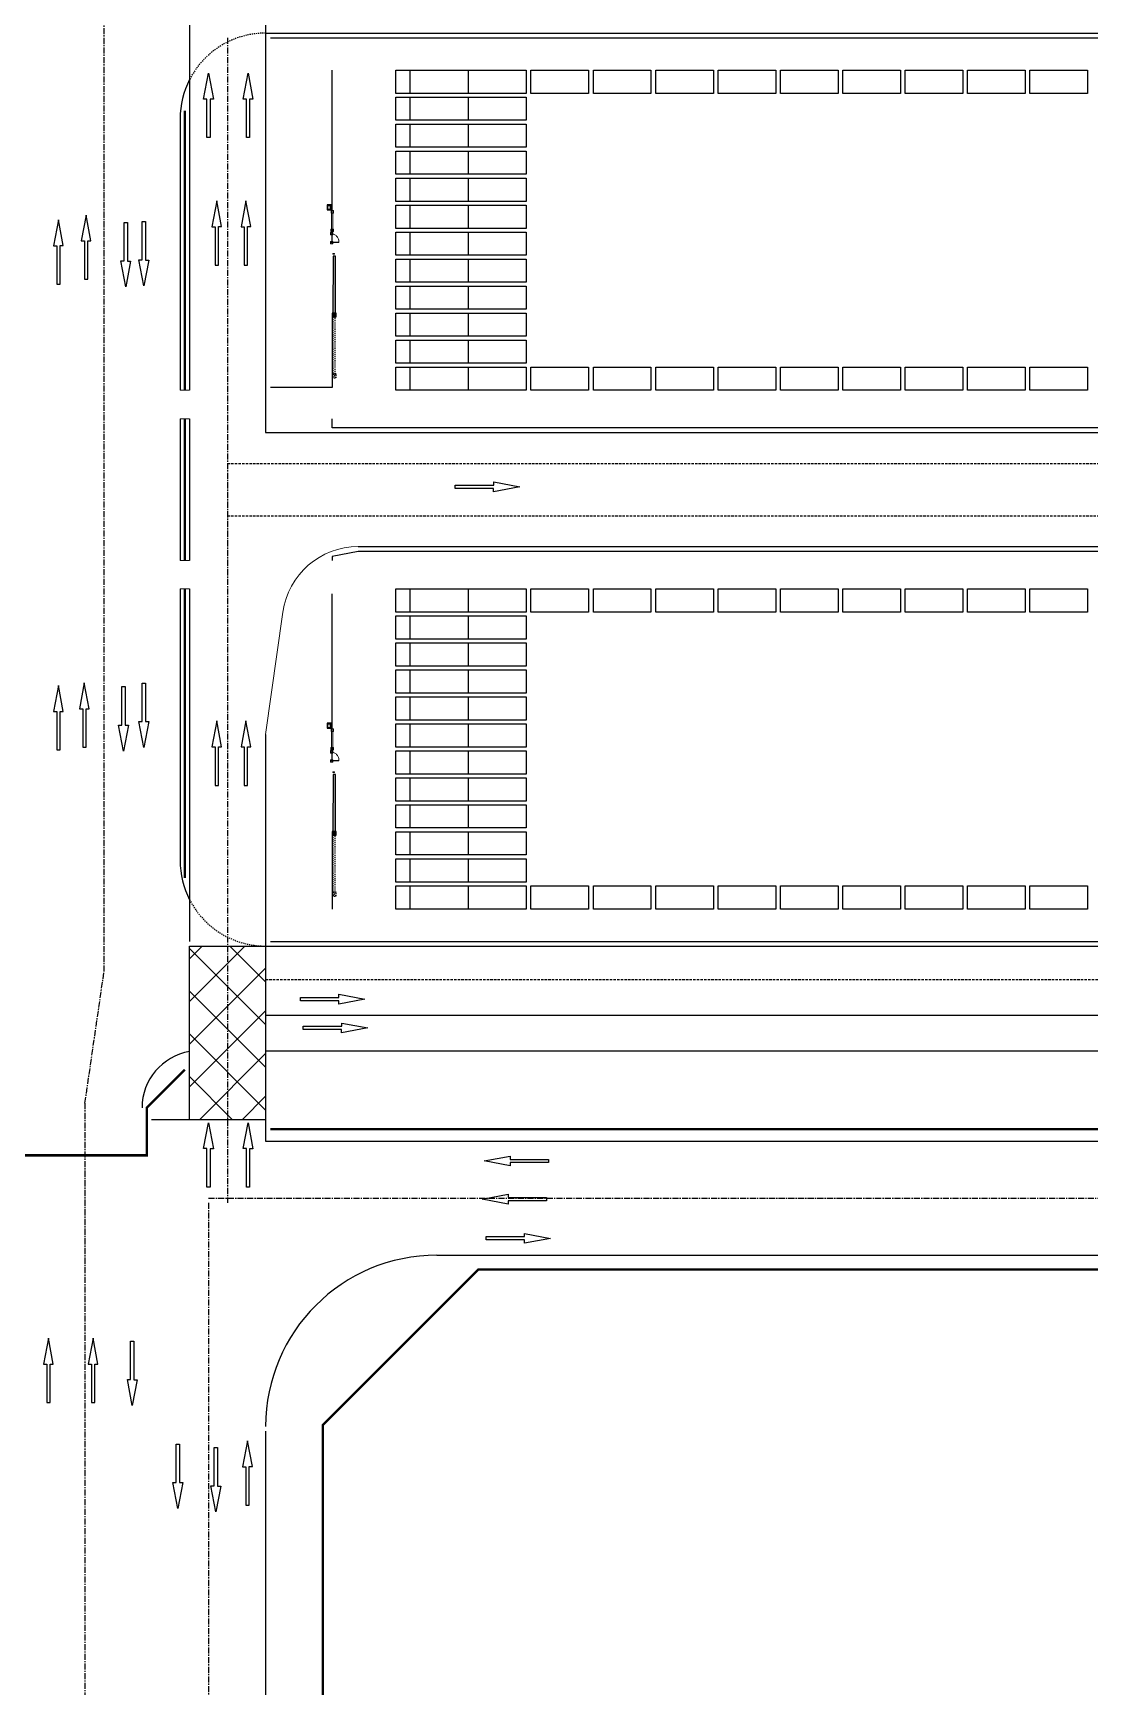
# Model space of a CAD drawing. Header units: millimetres. Extents: x -582 to 479, y -622 to 401.
# Drawn here: x 248.1 to 359.2, y -116.1 to 57.8 of the extents above; entities that cross this region are included whole.
import ezdxf

# ---------------------------------------------------------------- set-up
doc = ezdxf.new("R2010")
doc.units = ezdxf.units.MM
for name, pattern in [('CENTER', [50.8, 31.75, -6.35, 6.35, -6.35]), ('DASH', [0.35, 0.25, -0.1]), ('DASHED', [19.05, 12.7, -6.35]), ('HIDDEN2', [0.1875, 0.125, -0.0625])]:
    doc.linetypes.add(name, pattern=pattern)
for name, color, linetype in [('0001-佛渡-工艺-方案一-交汇区', 50, 'Continuous'), ('0001-佛渡-工艺-方案一-围网', 40, 'Continuous'), ('0001-佛渡-工艺-方案一-围网(内集卡一侧新增）', 40, 'Continuous'), ('0001-佛渡-平面-方案一 临时横二路', 6, 'Continuous'), ('0001-佛渡-平面-方案一-围墙', 3, 'Continuous'), ('0001-佛渡-平面-方案一道路中心线', 11, 'Continuous'), ('0001-佛渡-平面-方案一道路边界', 7, 'Continuous'), ('ECT', 1, 'Continuous'), ('ICT', 3, 'Continuous'), ('SLOT', 115, 'Continuous'), ('TX-箱区维修及人行门禁', 5, 'Continuous'), ('构造线', 131, 'Continuous')]:
    doc.layers.add(name, color=color, linetype=linetype)
doc.linetypes.add('FENCELINE1', pattern='A,6.35,-2.54,[133,ltypeshp.shx,S=2.54,R=0,X=-2.54,Y=0],-2.54,25.4', length=36.83)
doc.linetypes.add('FENCELINE2', pattern='A,0.25,-0.1,[132,ltypeshp.shx,S=0.1,R=0,X=-0.1,Y=0],-0.1,1', length=1.45)

# ---------------------------------------------------------------- blocks, each defined once
blk = doc.blocks.new('箱区维修人行通道及伸缩门')
h = blk.add_hatch(color=8)
h.dxf.hatch_style = 1
h.paths.add_polyline_path([(504133.76, 3299633.85), (504137.88, 3299629.48), (504137.69, 3299629.31), (504133.58, 3299633.68)])
h = blk.add_hatch(color=8)
h.dxf.hatch_style = 1
h.paths.add_polyline_path([(504137.64, 3299629.26), (504137.93, 3299629.53), (504138.2, 3299629.24), (504137.91, 3299628.97)])
at = {"color": 8}
for p, q in [((504138.2, 3299629.24, 0), (504137.64, 3299629.26, 0)), ((504137.91, 3299628.97, 0), (504137.93, 3299629.53, 0))]:
    blk.add_line(p, q, dxfattribs=at)
at = {"color": 8, "linetype": 'DASH', "ltscale": 0.1}
for p, q in [((504142.02, 3299624.6, 0), (504142.59, 3299624.58, 0)), ((504142.3, 3299624.31, 0), (504142.32, 3299624.87, 0))]:
    blk.add_line(p, q, dxfattribs=at)
at = {"color": 8, "elevation": 0}
for points in [[(504133.76, 3299633.85), (504137.88, 3299629.48), (504137.69, 3299629.31), (504133.58, 3299633.68)], [(504137.64, 3299629.26), (504137.93, 3299629.53), (504138.2, 3299629.24), (504137.91, 3299628.97)]]:
    blk.add_lwpolyline(points, close=True, dxfattribs=at)
at = {"color": 8, "linetype": 'DASH', "ltscale": 0.1, "elevation": 0}
for points in [[(504138.15, 3299629.19), (504142.26, 3299624.82), (504142.08, 3299624.65), (504137.97, 3299629.02)], [(504142.02, 3299624.6), (504142.32, 3299624.87), (504142.59, 3299624.58), (504142.3, 3299624.31)]]:
    blk.add_lwpolyline(points, close=True, dxfattribs=at)
blk = doc.blocks.new('双侧道闸')
at = {"color": 8, "linetype": 'Continuous', "lineweight": 25}
for p, q in [((0.45, -14.31), (0.19, -14.31)), ((0.19, -14.31), (0.19, -14.31)), ((0.19, -14.68), (0.19, -14.31)), ((0.19, -14.68), (0.19, -14.69)), ((0.45, -14.69), (0.19, -14.69)), ((0.24, -14.31), (0.24, -14.29)), ((0.24, -14.29), (0.37, -14.29)), ((0.37, -14.29), (0.37, -14.31)), ((0.47, -14.31), (0.45, -14.31)), ((0.47, -14.69), (0.45, -14.69)), ((0.47, -14.31), (0.47, -14.31)), ((0.47, -14.68), (0.47, -14.31)), ((0.47, -14.68), (0.47, -14.69))]:
    blk.add_line(p, q, dxfattribs=at)
at = {"color": 8, "lineweight": 15}
for points in [[(0.13, -15.09), (0.13, -14.84), (-0.12, -14.84), (-0.12, -15.09)], [(-0.06, -17.02), (-0.06, -14.84), (0.09, -14.84), (0.09, -17.02)], [(0.14, -17.02), (0.14, -16.77), (-0.11, -16.77), (-0.11, -17.02)], [(0.2, -17.37), (0.2, -17.12), (-0.05, -17.12), (-0.05, -17.37)], [(0.2, -17.37), (0.2, -17.12), (-0.05, -17.12), (-0.05, -17.37)], [(-0.03, -16.82), (0.05, -16.82), (0.05, -16.98), (-0.03, -16.98)], [(0.2, -18.09), (0.2, -18.34), (-0.05, -18.34), (-0.05, -18.09)], [(0.2, -18.09), (0.2, -18.34), (-0.05, -18.34), (-0.05, -18.09)], [(-0.23, -19.42), (-0.23, -19.34), (-0.07, -19.34), (-0.07, -19.42)]]:
    blk.add_lwpolyline(points, close=True, dxfattribs=at)
at = {"color": 8}
blk.add_lwpolyline([(0.13, -14.74), (0.13, -14.24), (0.53, -14.24), (0.53, -14.74)], close=True, dxfattribs=at)
at = {"color": 8, "linetype": 'HIDDEN2', "lineweight": 15, "ltscale": 20}
blk.add_lwpolyline([(0.05, -18.18), (0.05, -18.17), (-0.69, -18.17), (-0.69, -18.18)], close=True, dxfattribs=at)
blk.add_arc((0.15, -18.12), 0.844, 96.7046, 183.5614, dxfattribs=at)
at = {"layer": '构造线', "color": 8, "lineweight": 9}
for p, q in [((0, -18.14), (0, -17.29)), ((0, -18.14), (0, -17.29)), ((0.06, -18.14), (0.06, -17.29)), ((0.06, -18.14), (0.06, -17.29))]:
    blk.add_line(p, q, dxfattribs=at)
for points in [[(0, -17.27), (0, -17.14, -0.414214), (0.01, -17.13), (0.14, -17.13, -0.414214), (0.15, -17.14), (0.15, -17.27, -0.414214), (0.14, -17.28), (0.01, -17.28, -0.414214)], [(0, -17.27), (0, -17.14, -0.414214), (0.01, -17.13), (0.14, -17.13, -0.414214), (0.15, -17.14), (0.15, -17.27, -0.414214), (0.14, -17.28), (0.01, -17.28, -0.414214)], [(0, -18.19), (0, -18.32, 0.414214), (0.01, -18.33), (0.14, -18.33, 0.414214), (0.15, -18.32), (0.15, -18.19, 0.414214), (0.14, -18.18), (0.01, -18.18, 0.414214)], [(0, -18.19), (0, -18.32, 0.414214), (0.01, -18.33), (0.14, -18.33, 0.414214), (0.15, -18.32), (0.15, -18.19, 0.414214), (0.14, -18.18), (0.01, -18.18, 0.414214)]]:
    blk.add_lwpolyline(points, format="xyb", close=True, dxfattribs=at)
for points in [[(0, -17.29), (0, -17.34), (0.06, -17.34), (0.06, -17.29)], [(0, -17.29), (0, -17.34), (0.06, -17.34), (0.06, -17.29)], [(0, -18.08), (0, -18.14), (0.06, -18.14), (0.06, -18.08)], [(0, -18.08), (0, -18.14), (0.06, -18.14), (0.06, -18.08)]]:
    blk.add_lwpolyline(points, close=True, dxfattribs=at)

msp = doc.modelspace()

# ---------------------------------------------------------------- hatches: boundary and pattern name
at = {"layer": '0001-佛渡-工艺-方案一-交汇区'}
h = msp.add_hatch(dxfattribs=at)
h.set_pattern_fill('ANSI37', color=50, angle=323.0204)
h.set_pattern_definition([(45, (283.068, -61.4482), (-2.24506, 2.24506), []), (135, (283.068, -61.4482), (-2.24506, -2.24506), [])])
h.paths.add_polyline_path([(272.57, -56.45), (264.57, -56.45), (264.57, -38.2), (272.57, -38.2)])

# ---------------------------------------------------------------- linework, layer by layer
msp.add_lwpolyline([(272.57, -56.45), (264.57, -56.45), (264.57, -38.2), (272.57, -38.2)], close=True, dxfattribs=at)
at = {"layer": '0001-佛渡-工艺-方案一-围网', "linetype": 'FENCELINE2', "ltscale": 0.25}
for points in [[(279.57, 39.13), (279.57, 53.9)], [(279.57, 28.35), (279.57, 20.55), (273.07, 20.55)], [(456.07, 16.3), (279.57, 16.3), (279.57, 17.25)], [(279.57, -15.37), (279.57, -1.15)], [(279.57, -26.15), (279.57, -34.3)]]:
    msp.add_lwpolyline(points, dxfattribs=at)
at = {"layer": '0001-佛渡-工艺-方案一-围网', "linetype": 'FENCELINE2', "ltscale": 0.25, "const_width": 0.25}
for points in [[(264.07, 20.25), (264.07, 49.66)], [(264.07, 2.35), (264.07, 17.25)], [(264.07, -31.05), (264.07, -0.65)], [(465.57, -1.45), (465.57, -43.86), (451.98, -57.45), (273.07, -57.45)]]:
    msp.add_lwpolyline(points, dxfattribs=at)
at = {"layer": '0001-佛渡-工艺-方案一-围网', "linetype": 'FENCELINE2', "ltscale": 0.25, "flags": 128}
msp.add_lwpolyline([(456.07, 3.3), (282.3, 3.3), (279.57, 2.75), (279.57, 2.35)], dxfattribs=at)
at = {"layer": '0001-佛渡-工艺-方案一-围网(内集卡一侧新增）', "linetype": 'FENCELINE2', "ltscale": 0.25}
for points in [[(273.07, 57.3), (447.57, 57.3)], [(273.07, -37.7), (447.57, -37.7)]]:
    msp.add_lwpolyline(points, dxfattribs=at)
at = {"layer": '0001-佛渡-平面-方案一 临时横二路', "linetype": 'FENCELINE2', "ltscale": 0.25, "const_width": 0.25}
msp.add_lwpolyline([(-176.93, -60.2), (260.07, -60.2), (260.07, -55.2), (264.07, -51.2)], dxfattribs=at)
at = {"layer": '0001-佛渡-平面-方案一-围墙', "color": 40, "linetype": 'FENCELINE1', "ltscale": 0.02, "const_width": 0.25}
msp.add_lwpolyline([(278.57, -489.55), (278.57, -88.57), (294.94, -72.2), (473.16, -72.2), (479.07, -66.29), (479.07, 222.4), (455.41, 263.37), (453.07, 272.12), (453.07, 334.05)], dxfattribs=at)
at = {"layer": '0001-佛渡-平面-方案一道路中心线', "color": 11, "linetype": 'DASHED', "ltscale": 0.02}
for p, q in [((268.57, 12.55), (456.57, 12.55)), ((268.57, 7.05), (456.57, 7.05)), ((272.57, -41.7), (460.57, -41.7))]:
    msp.add_line(p, q, dxfattribs=at)
at = {"layer": '0001-佛渡-平面-方案一道路边界', "color": 11, "linetype": 'CENTER', "ltscale": 0.02}
for p, q in [((255.57, 231.05), (255.57, -40.95)), ((268.57, 57.3), (268.57, -65.2)), ((253.57, -54.7), (255.57, -40.95)), ((253.57, -54.7), (253.57, -290.45)), ((266.57, -64.7), (472.57, -64.7)), ((266.57, -65.2), (266.57, -350.45))]:
    msp.add_line(p, q, dxfattribs=at)
at = {"layer": '0001-佛渡-平面-方案一道路边界'}
for p, q in [((264.57, 108.35), (264.57, 20.25)), ((272.57, 93.05), (272.57, 15.8)), ((263.57, 49.3), (263.57, 20.25)), ((263.57, 17.25), (263.57, 2.35)), ((264.57, 17.25), (264.57, 2.35)), ((263.57, -0.65), (263.57, -29.2)), ((264.57, -0.65), (264.57, -37.7)), ((272.57, -15.95), (272.57, -38.2)), ((264.57, -56.45), (260.57, -56.45)), ((272.57, -56.45), (272.57, -58.7)), ((272.57, -89.2), (272.57, -489.55))]:
    msp.add_line(p, q, dxfattribs=at)
at = {"layer": '0001-佛渡-平面-方案一道路边界', "color": 7}
for p, q in [((272.57, 57.8), (456.57, 57.8)), ((272.57, 15.8), (456.57, 15.8)), ((282.3, 3.8), (456.57, 3.8)), ((272.57, -38.2), (447.57, -38.2)), ((272.57, -45.45), (460.57, -45.45)), ((272.57, -49.2), (457.82, -49.2)), ((272.57, -58.7), (448.57, -58.7)), ((290.57, -70.7), (473.95, -70.7))]:
    msp.add_line(p, q, dxfattribs=at)
at = {"layer": '0001-佛渡-平面-方案一道路边界', "lineweight": 5}
for p, q in [((263.57, 20.25), (264.57, 20.25)), ((263.57, 17.25), (264.57, 17.25)), ((263.57, 2.35), (264.57, 2.35)), ((263.57, -0.65), (264.57, -0.65)), ((272.57, -15.95), (274.38, -3.08))]:
    msp.add_line(p, q, dxfattribs=at)
at = {"layer": '0001-佛渡-平面-方案一道路边界', "linetype": 'DASH', "ltscale": 0.5}
for centre, start, end in [((272.57, 48.8), 90, 152.734), ((272.57, -29.2), 207.266, 270)]:
    msp.add_arc(centre, 9, start, end, dxfattribs=at)
at = {"layer": '0001-佛渡-平面-方案一道路边界'}
for centre, radius, start, end in [((272.57, 48.8), 9, 152.734, 180), ((272.57, -29.2), 9, 180, 207.266), ((265.57, -55.2), 6, 99.5941, 180), ((290.57, -88.7), 18, 90, 180)]:
    msp.add_arc(centre, radius, start, end, dxfattribs=at)
at = {"layer": '0001-佛渡-平面-方案一道路边界', "lineweight": 5}
msp.add_arc((282.3, -4.2), 8, 90, 172, dxfattribs=at)
at = {"layer": 'ECT', "color": 1}
for points in [[(266.38, 46.81), (266.38, 50.86), (266.04, 50.86), (266.56, 53.58), (267.07, 50.85), (266.73, 50.85), (266.73, 46.81), (266.38, 46.81)], [(270.54, 46.81), (270.54, 50.86), (270.2, 50.86), (270.72, 53.58), (271.23, 50.85), (270.88, 50.85), (270.88, 46.81), (270.54, 46.81)], [(267.6, 33.4), (267.6, 37.45), (267.94, 37.45), (267.42, 40.17), (266.91, 37.44), (267.26, 37.44), (267.26, 33.4), (267.6, 33.4)], [(270.67, 33.4), (270.67, 37.45), (271, 37.45), (270.49, 40.17), (269.98, 37.44), (270.32, 37.44), (270.32, 33.4), (270.67, 33.4)], [(292.51, 10.27), (296.55, 10.27), (296.55, 10.61), (299.28, 10.09), (296.54, 9.58), (296.54, 9.93), (292.51, 9.93), (292.51, 10.27)], [(267.6, -21.3), (267.6, -17.25), (267.94, -17.25), (267.42, -14.53), (266.91, -17.26), (267.26, -17.26), (267.26, -21.3), (267.6, -21.3)], [(270.67, -21.3), (270.67, -17.25), (271, -17.25), (270.49, -14.53), (269.98, -17.26), (270.32, -17.26), (270.32, -21.3), (270.67, -21.3)], [(266.38, -63.54), (266.38, -59.49), (266.04, -59.49), (266.56, -56.77), (267.07, -59.5), (266.73, -59.5), (266.73, -63.54), (266.38, -63.54)], [(270.54, -63.54), (270.54, -59.49), (270.2, -59.49), (270.72, -56.77), (271.23, -59.5), (270.88, -59.5), (270.88, -63.54), (270.54, -63.54)], [(302.31, -60.97), (298.27, -60.97), (298.27, -61.31), (295.55, -60.79), (298.28, -60.28), (298.28, -60.63), (302.31, -60.63), (302.31, -60.97)], [(302.11, -64.99), (298.07, -64.99), (298.07, -65.32), (295.35, -64.81), (298.08, -64.3), (298.08, -64.64), (302.11, -64.64), (302.11, -64.99)], [(295.74, -68.75), (299.79, -68.75), (299.79, -68.41), (302.51, -68.93), (299.78, -69.44), (299.78, -69.1), (295.74, -69.1), (295.74, -68.75)], [(270.83, -96.98), (270.83, -92.93), (271.17, -92.93), (270.65, -90.21), (270.14, -92.94), (270.48, -92.94), (270.48, -96.98), (270.83, -96.98)], [(263.51, -90.56), (263.51, -94.61), (263.85, -94.61), (263.33, -97.33), (262.82, -94.6), (263.17, -94.6), (263.17, -90.56), (263.51, -90.56)], [(267.51, -90.93), (267.51, -94.97), (267.85, -94.97), (267.33, -97.69), (266.82, -94.96), (267.17, -94.96), (267.17, -90.93), (267.51, -90.93)]]:
    msp.add_lwpolyline(points, dxfattribs=at)
at = {"layer": 'ICT', "color": 3}
for points in [[(253.86, 31.91), (253.86, 35.95), (254.2, 35.95), (253.68, 38.67), (253.17, 35.94), (253.52, 35.94), (253.52, 31.91), (253.86, 31.91)], [(250.95, 31.4), (250.95, 35.45), (251.29, 35.45), (250.78, 38.17), (250.27, 35.44), (250.61, 35.44), (250.61, 31.4), (250.95, 31.4)], [(258.03, 37.88), (258.03, 33.83), (258.37, 33.83), (257.85, 31.11), (257.34, 33.84), (257.69, 33.84), (257.69, 37.88), (258.03, 37.88)], [(259.93, 37.98), (259.93, 33.94), (260.27, 33.94), (259.75, 31.21), (259.24, 33.95), (259.58, 33.95), (259.58, 37.98), (259.93, 37.98)], [(250.95, -17.58), (250.95, -13.53), (251.29, -13.53), (250.78, -10.81), (250.27, -13.54), (250.61, -13.54), (250.61, -17.58), (250.95, -17.58)], [(253.68, -17.28), (253.68, -13.24), (254.01, -13.24), (253.5, -10.51), (252.99, -13.25), (253.33, -13.25), (253.33, -17.28), (253.68, -17.28)], [(257.8, -10.92), (257.8, -14.97), (258.13, -14.97), (257.62, -17.69), (257.11, -14.96), (257.45, -14.96), (257.45, -10.92), (257.8, -10.92)], [(259.93, -10.54), (259.93, -14.58), (260.27, -14.58), (259.75, -17.3), (259.24, -14.57), (259.58, -14.57), (259.58, -10.54), (259.93, -10.54)], [(276.22, -43.61), (280.27, -43.61), (280.27, -43.27), (282.99, -43.79), (280.26, -44.3), (280.26, -43.95), (276.22, -43.95), (276.22, -43.61)], [(276.53, -46.63), (280.57, -46.63), (280.57, -46.3), (283.3, -46.81), (280.56, -47.32), (280.56, -46.98), (276.53, -46.98), (276.53, -46.63)], [(249.9, -86.2), (249.9, -82.15), (250.24, -82.15), (249.72, -79.43), (249.21, -82.16), (249.55, -82.16), (249.55, -86.2), (249.9, -86.2)], [(254.6, -86.2), (254.6, -82.15), (254.94, -82.15), (254.42, -79.43), (253.92, -82.16), (254.26, -82.16), (254.26, -86.2), (254.6, -86.2)], [(258.72, -79.74), (258.72, -83.79), (259.06, -83.79), (258.54, -86.51), (258.03, -83.78), (258.37, -83.78), (258.37, -79.74), (258.72, -79.74)]]:
    msp.add_lwpolyline(points, dxfattribs=at)
at = {"layer": 'SLOT', "color": 115, "flags": 128}
for points in [[(286.26, 53.9), (299.97, 53.9), (299.97, 51.46), (286.26, 51.46)], [(287.78, 53.9), (299.97, 53.9), (299.97, 51.46), (287.78, 51.46)], [(293.91, 53.9), (299.97, 53.9), (299.97, 51.46), (293.91, 51.46)], [(300.47, 53.9), (306.53, 53.9), (306.53, 51.46), (300.47, 51.46)], [(307.03, 53.9), (313.09, 53.9), (313.09, 51.46), (307.03, 51.46)], [(313.59, 53.9), (319.65, 53.9), (319.65, 51.46), (313.59, 51.46)], [(320.15, 53.9), (326.2, 53.9), (326.2, 51.46), (320.15, 51.46)], [(326.7, 53.9), (332.76, 53.9), (332.76, 51.46), (326.7, 51.46)], [(333.26, 53.9), (339.32, 53.9), (339.32, 51.46), (333.26, 51.46)], [(339.82, 53.9), (345.88, 53.9), (345.88, 51.46), (339.82, 51.46)], [(346.38, 53.9), (352.44, 53.9), (352.44, 51.46), (346.38, 51.46)], [(352.94, 53.9), (358.99, 53.9), (358.99, 51.46), (352.94, 51.46)], [(286.26, 51.06), (299.97, 51.06), (299.97, 48.63), (286.26, 48.63)], [(287.78, 51.06), (299.97, 51.06), (299.97, 48.63), (287.78, 48.63)], [(293.91, 51.06), (299.97, 51.06), (299.97, 48.63), (293.91, 48.63)], [(286.26, 48.23), (299.97, 48.23), (299.97, 45.79), (286.26, 45.79)], [(287.78, 48.23), (299.97, 48.23), (299.97, 45.79), (287.78, 45.79)], [(293.91, 48.23), (299.97, 48.23), (299.97, 45.79), (293.91, 45.79)], [(286.26, 45.39), (299.97, 45.39), (299.97, 42.95), (286.26, 42.95)], [(287.78, 45.39), (299.97, 45.39), (299.97, 42.95), (287.78, 42.95)], [(293.91, 45.39), (299.97, 45.39), (299.97, 42.95), (293.91, 42.95)], [(286.26, 42.55), (299.97, 42.55), (299.97, 40.11), (286.26, 40.11)], [(287.78, 42.55), (299.97, 42.55), (299.97, 40.11), (287.78, 40.11)], [(293.91, 42.55), (299.97, 42.55), (299.97, 40.11), (293.91, 40.11)], [(286.26, 39.71), (299.97, 39.71), (299.97, 37.27), (286.26, 37.27)], [(287.78, 39.71), (299.97, 39.71), (299.97, 37.27), (287.78, 37.27)], [(293.91, 39.71), (299.97, 39.71), (299.97, 37.27), (293.91, 37.27)], [(286.26, 36.87), (299.97, 36.87), (299.97, 34.44), (286.26, 34.44)], [(287.78, 36.87), (299.97, 36.87), (299.97, 34.44), (287.78, 34.44)], [(293.91, 36.87), (299.97, 36.87), (299.97, 34.44), (293.91, 34.44)], [(286.26, 34.04), (299.97, 34.04), (299.97, 31.6), (286.26, 31.6)], [(287.78, 34.04), (299.97, 34.04), (299.97, 31.6), (287.78, 31.6)], [(293.91, 34.04), (299.97, 34.04), (299.97, 31.6), (293.91, 31.6)], [(286.26, 31.2), (299.97, 31.2), (299.97, 28.76), (286.26, 28.76)], [(287.78, 31.2), (299.97, 31.2), (299.97, 28.76), (287.78, 28.76)], [(293.91, 31.2), (299.97, 31.2), (299.97, 28.76), (293.91, 28.76)], [(286.26, 28.36), (299.97, 28.36), (299.97, 25.92), (286.26, 25.92)], [(287.78, 28.36), (299.97, 28.36), (299.97, 25.92), (287.78, 25.92)], [(293.91, 28.36), (299.97, 28.36), (299.97, 25.92), (293.91, 25.92)], [(286.26, 25.52), (299.97, 25.52), (299.97, 23.08), (286.26, 23.08)], [(287.78, 25.52), (299.97, 25.52), (299.97, 23.08), (287.78, 23.08)], [(293.91, 25.52), (299.97, 25.52), (299.97, 23.08), (293.91, 23.08)], [(286.26, 22.68), (299.97, 22.68), (299.97, 20.25), (286.26, 20.25)], [(287.78, 22.68), (299.97, 22.68), (299.97, 20.25), (287.78, 20.25)], [(293.91, 22.68), (299.97, 22.68), (299.97, 20.25), (293.91, 20.25)], [(300.47, 22.68), (306.53, 22.68), (306.53, 20.25), (300.47, 20.25)], [(307.03, 22.68), (313.09, 22.68), (313.09, 20.25), (307.03, 20.25)], [(313.59, 22.68), (319.65, 22.68), (319.65, 20.25), (313.59, 20.25)], [(320.15, 22.68), (326.2, 22.68), (326.2, 20.25), (320.15, 20.25)], [(326.7, 22.68), (332.76, 22.68), (332.76, 20.25), (326.7, 20.25)], [(333.26, 22.68), (339.32, 22.68), (339.32, 20.25), (333.26, 20.25)], [(339.82, 22.68), (345.88, 22.68), (345.88, 20.25), (339.82, 20.25)], [(346.38, 22.68), (352.44, 22.68), (352.44, 20.25), (346.38, 20.25)], [(352.94, 22.68), (358.99, 22.68), (358.99, 20.25), (352.94, 20.25)], [(286.26, -0.64), (299.97, -0.64), (299.97, -3.08), (286.26, -3.08)], [(287.78, -0.64), (299.97, -0.64), (299.97, -3.08), (287.78, -3.08)], [(293.91, -0.64), (299.97, -0.64), (299.97, -3.08), (293.91, -3.08)], [(300.47, -0.64), (306.53, -0.64), (306.53, -3.08), (300.47, -3.08)], [(307.03, -0.64), (313.09, -0.64), (313.09, -3.08), (307.03, -3.08)], [(313.59, -0.64), (319.65, -0.64), (319.65, -3.08), (313.59, -3.08)], [(320.15, -0.64), (326.2, -0.64), (326.2, -3.08), (320.15, -3.08)], [(326.7, -0.64), (332.76, -0.64), (332.76, -3.08), (326.7, -3.08)], [(333.26, -0.64), (339.32, -0.64), (339.32, -3.08), (333.26, -3.08)], [(339.82, -0.64), (345.88, -0.64), (345.88, -3.08), (339.82, -3.08)], [(346.38, -0.64), (352.44, -0.64), (352.44, -3.08), (346.38, -3.08)], [(352.94, -0.64), (358.99, -0.64), (358.99, -3.08), (352.94, -3.08)], [(286.26, -3.48), (299.97, -3.48), (299.97, -5.92), (286.26, -5.92)], [(287.78, -3.48), (299.97, -3.48), (299.97, -5.92), (287.78, -5.92)], [(293.91, -3.48), (299.97, -3.48), (299.97, -5.92), (293.91, -5.92)], [(286.26, -6.32), (299.97, -6.32), (299.97, -8.76), (286.26, -8.76)], [(287.78, -6.32), (299.97, -6.32), (299.97, -8.76), (287.78, -8.76)], [(293.91, -6.32), (299.97, -6.32), (299.97, -8.76), (293.91, -8.76)], [(286.26, -9.16), (299.97, -9.16), (299.97, -11.59), (286.26, -11.59)], [(287.78, -9.16), (299.97, -9.16), (299.97, -11.59), (287.78, -11.59)], [(293.91, -9.16), (299.97, -9.16), (299.97, -11.59), (293.91, -11.59)], [(286.26, -11.99), (299.97, -11.99), (299.97, -14.43), (286.26, -14.43)], [(287.78, -11.99), (299.97, -11.99), (299.97, -14.43), (287.78, -14.43)], [(293.91, -11.99), (299.97, -11.99), (299.97, -14.43), (293.91, -14.43)], [(286.26, -14.83), (299.97, -14.83), (299.97, -17.27), (286.26, -17.27)], [(287.78, -14.83), (299.97, -14.83), (299.97, -17.27), (287.78, -17.27)], [(293.91, -14.83), (299.97, -14.83), (299.97, -17.27), (293.91, -17.27)], [(286.26, -17.67), (299.97, -17.67), (299.97, -20.11), (286.26, -20.11)], [(287.78, -17.67), (299.97, -17.67), (299.97, -20.11), (287.78, -20.11)], [(293.91, -17.67), (299.97, -17.67), (299.97, -20.11), (293.91, -20.11)], [(286.26, -20.51), (299.97, -20.51), (299.97, -22.95), (286.26, -22.95)], [(287.78, -20.51), (299.97, -20.51), (299.97, -22.95), (287.78, -22.95)], [(293.91, -20.51), (299.97, -20.51), (299.97, -22.95), (293.91, -22.95)], [(286.26, -23.35), (299.97, -23.35), (299.97, -25.78), (286.26, -25.78)], [(287.78, -23.35), (299.97, -23.35), (299.97, -25.78), (287.78, -25.78)], [(293.91, -23.35), (299.97, -23.35), (299.97, -25.78), (293.91, -25.78)], [(286.26, -26.18), (299.97, -26.18), (299.97, -28.62), (286.26, -28.62)], [(287.78, -26.18), (299.97, -26.18), (299.97, -28.62), (287.78, -28.62)], [(293.91, -26.18), (299.97, -26.18), (299.97, -28.62), (293.91, -28.62)], [(286.26, -29.02), (299.97, -29.02), (299.97, -31.46), (286.26, -31.46)], [(287.78, -29.02), (299.97, -29.02), (299.97, -31.46), (287.78, -31.46)], [(293.91, -29.02), (299.97, -29.02), (299.97, -31.46), (293.91, -31.46)], [(286.26, -31.86), (299.97, -31.86), (299.97, -34.3), (286.26, -34.3)], [(287.78, -31.86), (299.97, -31.86), (299.97, -34.3), (287.78, -34.3)], [(293.91, -31.86), (299.97, -31.86), (299.97, -34.3), (293.91, -34.3)], [(300.47, -31.86), (306.53, -31.86), (306.53, -34.3), (300.47, -34.3)], [(307.03, -31.86), (313.09, -31.86), (313.09, -34.3), (307.03, -34.3)], [(313.59, -31.86), (319.65, -31.86), (319.65, -34.3), (313.59, -34.3)], [(320.15, -31.86), (326.2, -31.86), (326.2, -34.3), (320.15, -34.3)], [(326.7, -31.86), (332.76, -31.86), (332.76, -34.3), (326.7, -34.3)], [(333.26, -31.86), (339.32, -31.86), (339.32, -34.3), (333.26, -34.3)], [(339.82, -31.86), (345.88, -31.86), (345.88, -34.3), (339.82, -34.3)], [(346.38, -31.86), (352.44, -31.86), (352.44, -34.3), (346.38, -34.3)], [(352.94, -31.86), (358.99, -31.86), (358.99, -34.3), (352.94, -34.3)]]:
    msp.add_lwpolyline(points, close=True, dxfattribs=at)

# ---------------------------------------------------------------- block references
at = {"layer": 'TX-箱区维修及人行门禁', "xscale": -1}
for name, p, rotation in [('双侧道闸', (279.58, 53.97), 359.9998284997884), ('箱区维修人行通道及伸缩门', (2628261.31, -2057985.76, 0), 43.24811445931643), ('双侧道闸', (279.58, -0.53), 359.9998284997884), ('箱区维修人行通道及伸缩门', (2628261.31, -2058040.26, 0), 43.24811445931647)]:
    msp.add_blockref(name, p, dxfattribs=dict(at, rotation=rotation))

doc.saveas('drawing.dxf')
